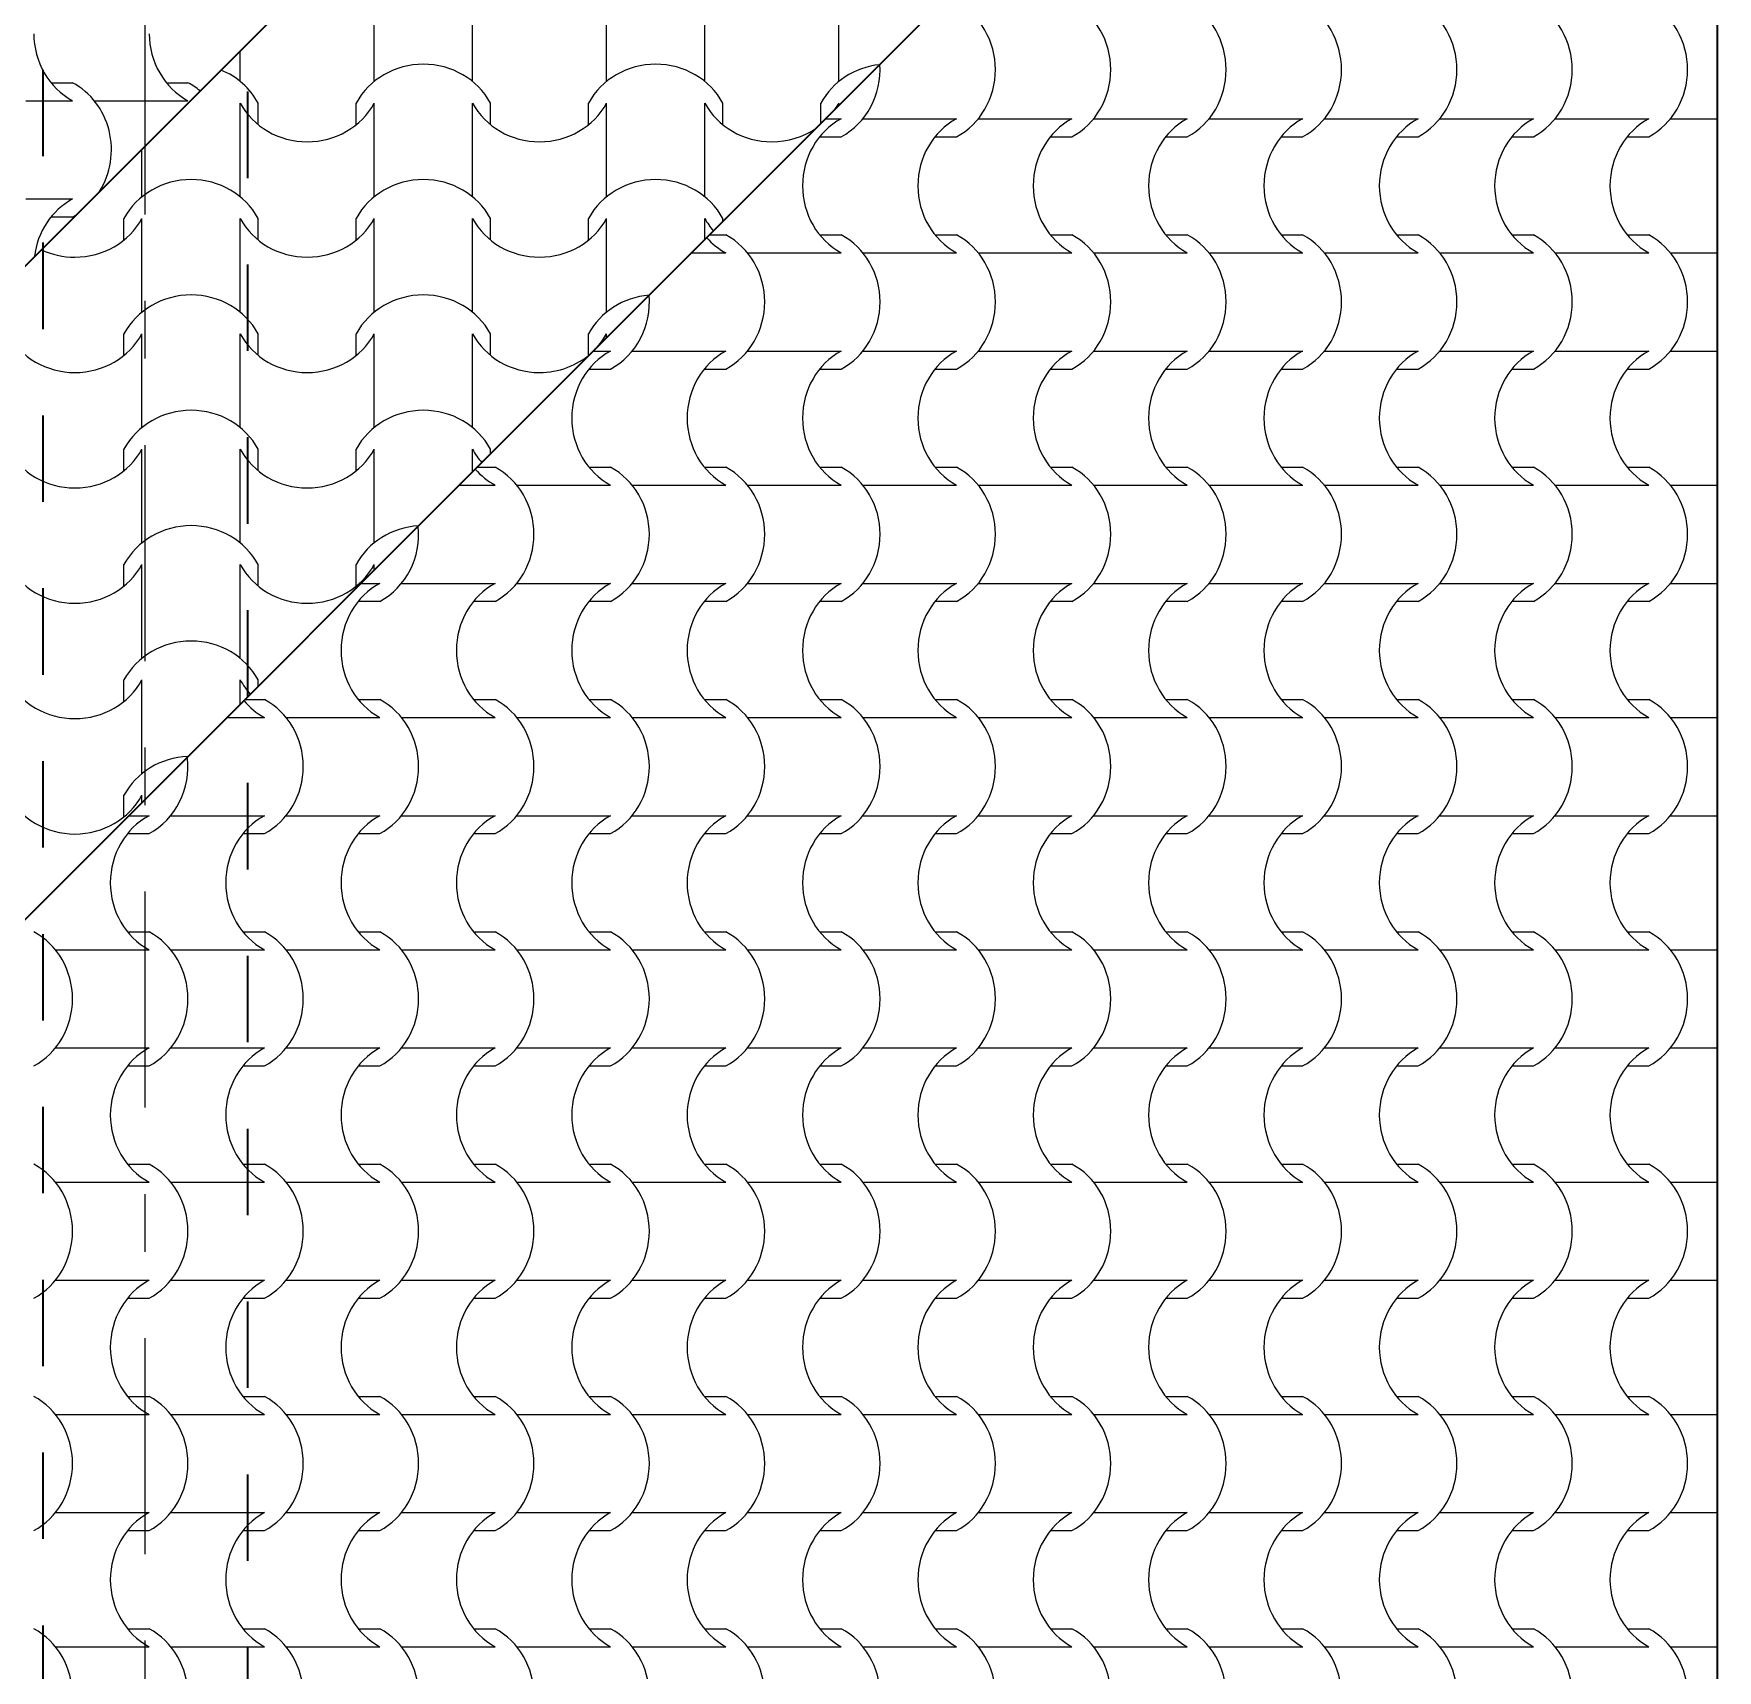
# Model space of a CAD drawing. Header units: millimetres. Extents: x -440 to 2671, y 0 to 297.
# Drawn here: x -122.05 to -80.82, y 174.66 to 214.74 of the extents above; entities that cross this region are included whole.
import ezdxf

# ---------------------------------------------------------------- set-up
doc = ezdxf.new("R2010")
doc.units = ezdxf.units.MM
doc.header["$MEASUREMENT"] = 0
doc.set_wipeout_variables(frame=1)
for name, pattern in [('- Двойно прекъснати линии', [10.936111, 5.291667, -2.116667, 1.411111, -2.116667]), ('- Прекъснати линия', [4.233333, 2.116667, -2.116667]), ('Wipeout_Contour', [1000, 0, -1000])]:
    doc.linetypes.add(name, pattern=pattern)
doc.layers.add('1', color=7, linetype='Continuous', lineweight=13, true_color=0x2b2b2b)
doc.layers.add('65', color=7, linetype='Continuous', lineweight=20, true_color=0x4e4e4e)
doc.layers.add('102', color=254, linetype='Continuous', lineweight=15)
doc.layers.add('41', color=7, linetype='Continuous', lineweight=35)

# ---------------------------------------------------------------- blocks, each defined once
blk = doc.blocks.new('*X45')
at = {"layer": '102', "color": 254, "linetype": 'Continuous', "lineweight": 15}
for p, q in [((318.562, 213.538), (319.089, 213.538)), ((321.387, 213.538), (321.914, 213.538)), ((317.943, 213.098), (319.089, 213.098)), ((319.622, 213.098), (320.768, 213.098)), ((320.768, 213.098), (321.914, 213.098)), ((317.943, 210.693), (319.089, 210.693)), ((318.562, 210.253), (319.089, 210.253))]:
    blk.add_line(p, q, dxfattribs=at)
for centre, major_axis, start_param, end_param in [((319.877, 214.746), (0, 1.849), 1.573772, 2.670554), ((322.703, 214.746), (0, 1.849), 1.573772, 2.670554), ((318.312, 211.896), (0, 1.839), 4.125163, 5.817106), ((321.138, 211.896), (0, 1.839), 5.613285, 5.817106), ((319.877, 209.045), (0, 1.849), 0.471039, 1.443567), ((318.312, 211.896), (0, 1.839), 3.607672, 3.666656)]:
    blk.add_ellipse(centre, major_axis=major_axis, ratio=0.939693, start_param=start_param, end_param=end_param, dxfattribs=at)
blk = doc.blocks.new('*X47')
at = {"layer": '102', "color": 254, "linetype": 'Continuous', "lineweight": 15}
for p, q in [((337.531, 212.657), (337.914, 212.657)), ((338.448, 212.657), (339.594, 212.657)), ((339.594, 212.657), (340.739, 212.657)), ((341.273, 212.657), (342.419, 212.657)), ((342.419, 212.657), (343.565, 212.657)), ((344.099, 212.657), (345.244, 212.657)), ((345.244, 212.657), (346.39, 212.657)), ((346.924, 212.657), (348.07, 212.657)), ((348.07, 212.657), (349.216, 212.657)), ((349.749, 212.657), (350.895, 212.657)), ((350.895, 212.657), (352.041, 212.657)), ((352.575, 212.657), (353.721, 212.657)), ((353.721, 212.657), (354.866, 212.657)), ((355.4, 212.657), (356.546, 212.657)), ((356.546, 212.657), (357.692, 212.657)), ((358.225, 212.657), (359.371, 212.657)), ((337.387, 212.217), (337.914, 212.217)), ((340.213, 212.217), (340.739, 212.217)), ((343.038, 212.217), (343.565, 212.217)), ((345.863, 212.217), (346.39, 212.217)), ((348.689, 212.217), (349.216, 212.217)), ((351.514, 212.217), (352.041, 212.217)), ((354.34, 212.217), (354.866, 212.217)), ((357.165, 212.217), (357.692, 212.217)), ((334.686, 209.812), (335.089, 209.812)), ((337.387, 209.812), (337.914, 209.812)), ((340.213, 209.812), (340.739, 209.812)), ((343.038, 209.812), (343.565, 209.812)), ((345.863, 209.812), (346.39, 209.812)), ((348.689, 209.812), (349.216, 209.812)), ((351.514, 209.812), (352.041, 209.812)), ((354.34, 209.812), (354.866, 209.812)), ((357.165, 209.812), (357.692, 209.812)), ((334.246, 209.372), (335.089, 209.372)), ((335.622, 209.372), (336.768, 209.372)), ((336.768, 209.372), (337.914, 209.372)), ((338.448, 209.372), (339.594, 209.372)), ((339.594, 209.372), (340.739, 209.372)), ((341.273, 209.372), (342.419, 209.372)), ((342.419, 209.372), (343.565, 209.372)), ((344.099, 209.372), (345.244, 209.372)), ((345.244, 209.372), (346.39, 209.372)), ((346.924, 209.372), (348.07, 209.372)), ((348.07, 209.372), (349.216, 209.372)), ((349.749, 209.372), (350.895, 209.372)), ((350.895, 209.372), (352.041, 209.372)), ((352.575, 209.372), (353.721, 209.372)), ((353.721, 209.372), (354.866, 209.372)), ((355.4, 209.372), (356.546, 209.372)), ((356.546, 209.372), (357.692, 209.372)), ((358.225, 209.372), (359.371, 209.372)), ((331.841, 206.967), (332.263, 206.967)), ((332.797, 206.967), (333.943, 206.967)), ((333.943, 206.967), (335.089, 206.967)), ((335.622, 206.967), (336.768, 206.967)), ((336.768, 206.967), (337.914, 206.967)), ((338.448, 206.967), (339.594, 206.967)), ((339.594, 206.967), (340.739, 206.967)), ((341.273, 206.967), (342.419, 206.967)), ((342.419, 206.967), (343.565, 206.967)), ((344.099, 206.967), (345.244, 206.967)), ((345.244, 206.967), (346.39, 206.967)), ((346.924, 206.967), (348.07, 206.967)), ((348.07, 206.967), (349.216, 206.967)), ((349.749, 206.967), (350.895, 206.967)), ((350.895, 206.967), (352.041, 206.967)), ((352.575, 206.967), (353.721, 206.967)), ((353.721, 206.967), (354.866, 206.967)), ((355.4, 206.967), (356.546, 206.967)), ((356.546, 206.967), (357.692, 206.967)), ((358.225, 206.967), (359.371, 206.967)), ((331.736, 206.527), (332.263, 206.527)), ((334.562, 206.527), (335.089, 206.527)), ((337.387, 206.527), (337.914, 206.527)), ((340.213, 206.527), (340.739, 206.527)), ((343.038, 206.527), (343.565, 206.527)), ((345.863, 206.527), (346.39, 206.527)), ((348.689, 206.527), (349.216, 206.527)), ((351.514, 206.527), (352.041, 206.527)), ((354.34, 206.527), (354.866, 206.527)), ((357.165, 206.527), (357.692, 206.527)), ((328.996, 204.123), (329.438, 204.123)), ((331.736, 204.123), (332.263, 204.123)), ((334.562, 204.123), (335.089, 204.123)), ((337.387, 204.123), (337.914, 204.123)), ((340.213, 204.123), (340.739, 204.123)), ((343.038, 204.123), (343.565, 204.123)), ((345.863, 204.123), (346.39, 204.123)), ((348.689, 204.123), (349.216, 204.123)), ((351.514, 204.123), (352.041, 204.123)), ((354.34, 204.123), (354.866, 204.123)), ((357.165, 204.123), (357.692, 204.123)), ((328.556, 203.683), (329.438, 203.683)), ((329.972, 203.683), (331.117, 203.683)), ((331.117, 203.683), (332.263, 203.683)), ((332.797, 203.683), (333.943, 203.683)), ((333.943, 203.683), (335.089, 203.683)), ((335.622, 203.683), (336.768, 203.683)), ((336.768, 203.683), (337.914, 203.683)), ((338.448, 203.683), (339.594, 203.683)), ((339.594, 203.683), (340.739, 203.683)), ((341.273, 203.683), (342.419, 203.683)), ((342.419, 203.683), (343.565, 203.683)), ((344.099, 203.683), (345.244, 203.683)), ((345.244, 203.683), (346.39, 203.683)), ((346.924, 203.683), (348.07, 203.683)), ((348.07, 203.683), (349.216, 203.683)), ((349.749, 203.683), (350.895, 203.683)), ((350.895, 203.683), (352.041, 203.683)), ((352.575, 203.683), (353.721, 203.683)), ((353.721, 203.683), (354.866, 203.683)), ((355.4, 203.683), (356.546, 203.683)), ((356.546, 203.683), (357.692, 203.683)), ((358.225, 203.683), (359.371, 203.683)), ((326.151, 201.278), (326.612, 201.278)), ((327.146, 201.278), (328.292, 201.278)), ((328.292, 201.278), (329.438, 201.278)), ((329.972, 201.278), (331.117, 201.278)), ((331.117, 201.278), (332.263, 201.278)), ((332.797, 201.278), (333.943, 201.278)), ((333.943, 201.278), (335.089, 201.278)), ((335.622, 201.278), (336.768, 201.278)), ((336.768, 201.278), (337.914, 201.278)), ((338.448, 201.278), (339.594, 201.278)), ((339.594, 201.278), (340.739, 201.278)), ((341.273, 201.278), (342.419, 201.278)), ((342.419, 201.278), (343.565, 201.278)), ((344.099, 201.278), (345.244, 201.278)), ((345.244, 201.278), (346.39, 201.278)), ((346.924, 201.278), (348.07, 201.278)), ((348.07, 201.278), (349.216, 201.278)), ((349.749, 201.278), (350.895, 201.278)), ((350.895, 201.278), (352.041, 201.278)), ((352.575, 201.278), (353.721, 201.278)), ((353.721, 201.278), (354.866, 201.278)), ((355.4, 201.278), (356.546, 201.278)), ((356.546, 201.278), (357.692, 201.278)), ((358.225, 201.278), (359.371, 201.278)), ((326.086, 200.838), (326.612, 200.838)), ((328.911, 200.838), (329.438, 200.838)), ((331.736, 200.838), (332.263, 200.838)), ((334.562, 200.838), (335.089, 200.838)), ((337.387, 200.838), (337.914, 200.838)), ((340.213, 200.838), (340.739, 200.838)), ((343.038, 200.838), (343.565, 200.838)), ((345.863, 200.838), (346.39, 200.838)), ((348.689, 200.838), (349.216, 200.838)), ((351.514, 200.838), (352.041, 200.838)), ((354.34, 200.838), (354.866, 200.838)), ((357.165, 200.838), (357.692, 200.838)), ((323.307, 198.433), (323.787, 198.433)), ((326.086, 198.433), (326.612, 198.433)), ((328.911, 198.433), (329.438, 198.433)), ((331.736, 198.433), (332.263, 198.433)), ((334.562, 198.433), (335.089, 198.433)), ((337.387, 198.433), (337.914, 198.433)), ((340.213, 198.433), (340.739, 198.433)), ((343.038, 198.433), (343.565, 198.433)), ((345.863, 198.433), (346.39, 198.433)), ((348.689, 198.433), (349.216, 198.433)), ((351.514, 198.433), (352.041, 198.433)), ((354.34, 198.433), (354.866, 198.433)), ((357.165, 198.433), (357.692, 198.433)), ((322.866, 197.993), (323.787, 197.993)), ((324.321, 197.993), (325.467, 197.993)), ((325.467, 197.993), (326.612, 197.993)), ((327.146, 197.993), (328.292, 197.993)), ((328.292, 197.993), (329.438, 197.993)), ((329.972, 197.993), (331.117, 197.993)), ((331.117, 197.993), (332.263, 197.993)), ((332.797, 197.993), (333.943, 197.993)), ((333.943, 197.993), (335.089, 197.993)), ((335.622, 197.993), (336.768, 197.993)), ((336.768, 197.993), (337.914, 197.993)), ((338.448, 197.993), (339.594, 197.993)), ((339.594, 197.993), (340.739, 197.993)), ((341.273, 197.993), (342.419, 197.993)), ((342.419, 197.993), (343.565, 197.993)), ((344.099, 197.993), (345.244, 197.993)), ((345.244, 197.993), (346.39, 197.993)), ((346.924, 197.993), (348.07, 197.993)), ((348.07, 197.993), (349.216, 197.993)), ((349.749, 197.993), (350.895, 197.993)), ((350.895, 197.993), (352.041, 197.993)), ((352.575, 197.993), (353.721, 197.993)), ((353.721, 197.993), (354.866, 197.993)), ((355.4, 197.993), (356.546, 197.993)), ((356.546, 197.993), (357.692, 197.993)), ((358.225, 197.993), (359.371, 197.993)), ((320.462, 195.588), (320.962, 195.588)), ((321.495, 195.588), (322.641, 195.588)), ((322.641, 195.588), (323.787, 195.588)), ((324.321, 195.588), (325.467, 195.588)), ((325.467, 195.588), (326.612, 195.588)), ((327.146, 195.588), (328.292, 195.588)), ((328.292, 195.588), (329.438, 195.588)), ((329.972, 195.588), (331.117, 195.588)), ((331.117, 195.588), (332.263, 195.588)), ((332.797, 195.588), (333.943, 195.588)), ((333.943, 195.588), (335.089, 195.588)), ((335.622, 195.588), (336.768, 195.588)), ((336.768, 195.588), (337.914, 195.588)), ((338.448, 195.588), (339.594, 195.588)), ((339.594, 195.588), (340.739, 195.588)), ((341.273, 195.588), (342.419, 195.588)), ((342.419, 195.588), (343.565, 195.588)), ((344.099, 195.588), (345.244, 195.588)), ((345.244, 195.588), (346.39, 195.588)), ((346.924, 195.588), (348.07, 195.588)), ((348.07, 195.588), (349.216, 195.588)), ((349.749, 195.588), (350.895, 195.588)), ((350.895, 195.588), (352.041, 195.588)), ((352.575, 195.588), (353.721, 195.588)), ((353.721, 195.588), (354.866, 195.588)), ((355.4, 195.588), (356.546, 195.588)), ((356.546, 195.588), (357.692, 195.588)), ((358.225, 195.588), (359.371, 195.588)), ((320.435, 195.148), (320.962, 195.148)), ((323.26, 195.148), (323.787, 195.148)), ((326.086, 195.148), (326.612, 195.148)), ((328.911, 195.148), (329.438, 195.148)), ((331.736, 195.148), (332.263, 195.148)), ((334.562, 195.148), (335.089, 195.148)), ((337.387, 195.148), (337.914, 195.148)), ((340.213, 195.148), (340.739, 195.148)), ((343.038, 195.148), (343.565, 195.148)), ((345.863, 195.148), (346.39, 195.148)), ((348.689, 195.148), (349.216, 195.148)), ((351.514, 195.148), (352.041, 195.148)), ((354.34, 195.148), (354.866, 195.148)), ((357.165, 195.148), (357.692, 195.148)), ((320.435, 192.743), (320.962, 192.743)), ((323.26, 192.743), (323.787, 192.743)), ((326.086, 192.743), (326.612, 192.743)), ((328.911, 192.743), (329.438, 192.743)), ((331.736, 192.743), (332.263, 192.743)), ((334.562, 192.743), (335.089, 192.743)), ((337.387, 192.743), (337.914, 192.743)), ((340.213, 192.743), (340.739, 192.743)), ((343.038, 192.743), (343.565, 192.743)), ((345.863, 192.743), (346.39, 192.743)), ((348.689, 192.743), (349.216, 192.743)), ((351.514, 192.743), (352.041, 192.743)), ((354.34, 192.743), (354.866, 192.743)), ((357.165, 192.743), (357.692, 192.743)), ((318.67, 192.303), (319.816, 192.303)), ((319.816, 192.303), (320.962, 192.303)), ((321.495, 192.303), (322.641, 192.303)), ((322.641, 192.303), (323.787, 192.303)), ((324.321, 192.303), (325.467, 192.303)), ((325.467, 192.303), (326.612, 192.303)), ((327.146, 192.303), (328.292, 192.303)), ((328.292, 192.303), (329.438, 192.303)), ((329.972, 192.303), (331.117, 192.303)), ((331.117, 192.303), (332.263, 192.303)), ((332.797, 192.303), (333.943, 192.303)), ((333.943, 192.303), (335.089, 192.303)), ((335.622, 192.303), (336.768, 192.303)), ((336.768, 192.303), (337.914, 192.303)), ((338.448, 192.303), (339.594, 192.303)), ((339.594, 192.303), (340.739, 192.303)), ((341.273, 192.303), (342.419, 192.303)), ((342.419, 192.303), (343.565, 192.303)), ((344.099, 192.303), (345.244, 192.303)), ((345.244, 192.303), (346.39, 192.303)), ((346.924, 192.303), (348.07, 192.303)), ((348.07, 192.303), (349.216, 192.303)), ((349.749, 192.303), (350.895, 192.303)), ((350.895, 192.303), (352.041, 192.303)), ((352.575, 192.303), (353.721, 192.303)), ((353.721, 192.303), (354.866, 192.303)), ((355.4, 192.303), (356.546, 192.303)), ((356.546, 192.303), (357.692, 192.303)), ((358.225, 192.303), (359.371, 192.303)), ((318.67, 189.899), (319.816, 189.899)), ((319.816, 189.899), (320.962, 189.899)), ((321.495, 189.899), (322.641, 189.899)), ((322.641, 189.899), (323.787, 189.899)), ((324.321, 189.899), (325.467, 189.899)), ((325.467, 189.899), (326.612, 189.899)), ((327.146, 189.899), (328.292, 189.899)), ((328.292, 189.899), (329.438, 189.899)), ((329.972, 189.899), (331.117, 189.899)), ((331.117, 189.899), (332.263, 189.899)), ((332.797, 189.899), (333.943, 189.899)), ((333.943, 189.899), (335.089, 189.899)), ((335.622, 189.899), (336.768, 189.899)), ((336.768, 189.899), (337.914, 189.899)), ((338.448, 189.899), (339.594, 189.899)), ((339.594, 189.899), (340.739, 189.899)), ((341.273, 189.899), (342.419, 189.899)), ((342.419, 189.899), (343.565, 189.899)), ((344.099, 189.899), (345.244, 189.899)), ((345.244, 189.899), (346.39, 189.899)), ((346.924, 189.899), (348.07, 189.899)), ((348.07, 189.899), (349.216, 189.899)), ((349.749, 189.899), (350.895, 189.899)), ((350.895, 189.899), (352.041, 189.899)), ((352.575, 189.899), (353.721, 189.899)), ((353.721, 189.899), (354.866, 189.899)), ((355.4, 189.899), (356.546, 189.899)), ((356.546, 189.899), (357.692, 189.899)), ((358.225, 189.899), (359.371, 189.899)), ((320.435, 189.459), (320.962, 189.459)), ((323.26, 189.459), (323.787, 189.459)), ((326.086, 189.459), (326.612, 189.459)), ((328.911, 189.459), (329.438, 189.459)), ((331.736, 189.459), (332.263, 189.459)), ((334.562, 189.459), (335.089, 189.459)), ((337.387, 189.459), (337.914, 189.459)), ((340.213, 189.459), (340.739, 189.459)), ((343.038, 189.459), (343.565, 189.459)), ((345.863, 189.459), (346.39, 189.459)), ((348.689, 189.459), (349.216, 189.459)), ((351.514, 189.459), (352.041, 189.459)), ((354.34, 189.459), (354.866, 189.459)), ((357.165, 189.459), (357.692, 189.459)), ((320.435, 187.054), (320.962, 187.054)), ((323.26, 187.054), (323.787, 187.054)), ((326.086, 187.054), (326.612, 187.054)), ((328.911, 187.054), (329.438, 187.054)), ((331.736, 187.054), (332.263, 187.054)), ((334.562, 187.054), (335.089, 187.054)), ((337.387, 187.054), (337.914, 187.054)), ((340.213, 187.054), (340.739, 187.054)), ((343.038, 187.054), (343.565, 187.054)), ((345.863, 187.054), (346.39, 187.054)), ((348.689, 187.054), (349.216, 187.054)), ((351.514, 187.054), (352.041, 187.054)), ((354.34, 187.054), (354.866, 187.054)), ((357.165, 187.054), (357.692, 187.054)), ((318.67, 186.614), (319.816, 186.614)), ((319.816, 186.614), (320.962, 186.614)), ((321.495, 186.614), (322.641, 186.614)), ((322.641, 186.614), (323.787, 186.614)), ((324.321, 186.614), (325.467, 186.614)), ((325.467, 186.614), (326.612, 186.614)), ((327.146, 186.614), (328.292, 186.614)), ((328.292, 186.614), (329.438, 186.614)), ((329.972, 186.614), (331.117, 186.614)), ((331.117, 186.614), (332.263, 186.614)), ((332.797, 186.614), (333.943, 186.614)), ((333.943, 186.614), (335.089, 186.614)), ((335.622, 186.614), (336.768, 186.614)), ((336.768, 186.614), (337.914, 186.614)), ((338.448, 186.614), (339.594, 186.614)), ((339.594, 186.614), (340.739, 186.614)), ((341.273, 186.614), (342.419, 186.614)), ((342.419, 186.614), (343.565, 186.614)), ((344.099, 186.614), (345.244, 186.614)), ((345.244, 186.614), (346.39, 186.614)), ((346.924, 186.614), (348.07, 186.614)), ((348.07, 186.614), (349.216, 186.614)), ((349.749, 186.614), (350.895, 186.614)), ((350.895, 186.614), (352.041, 186.614)), ((352.575, 186.614), (353.721, 186.614)), ((353.721, 186.614), (354.866, 186.614)), ((355.4, 186.614), (356.546, 186.614)), ((356.546, 186.614), (357.692, 186.614)), ((358.225, 186.614), (359.371, 186.614)), ((318.67, 184.209), (319.816, 184.209)), ((319.816, 184.209), (320.962, 184.209)), ((321.495, 184.209), (322.641, 184.209)), ((322.641, 184.209), (323.787, 184.209)), ((324.321, 184.209), (325.467, 184.209)), ((325.467, 184.209), (326.612, 184.209)), ((327.146, 184.209), (328.292, 184.209)), ((328.292, 184.209), (329.438, 184.209)), ((329.972, 184.209), (331.117, 184.209)), ((331.117, 184.209), (332.263, 184.209)), ((332.797, 184.209), (333.943, 184.209)), ((333.943, 184.209), (335.089, 184.209)), ((335.622, 184.209), (336.768, 184.209)), ((336.768, 184.209), (337.914, 184.209)), ((338.448, 184.209), (339.594, 184.209)), ((339.594, 184.209), (340.739, 184.209)), ((341.273, 184.209), (342.419, 184.209)), ((342.419, 184.209), (343.565, 184.209)), ((344.099, 184.209), (345.244, 184.209)), ((345.244, 184.209), (346.39, 184.209)), ((346.924, 184.209), (348.07, 184.209)), ((348.07, 184.209), (349.216, 184.209)), ((349.749, 184.209), (350.895, 184.209)), ((350.895, 184.209), (352.041, 184.209)), ((352.575, 184.209), (353.721, 184.209)), ((353.721, 184.209), (354.866, 184.209)), ((355.4, 184.209), (356.546, 184.209)), ((356.546, 184.209), (357.692, 184.209)), ((358.225, 184.209), (359.371, 184.209)), ((320.435, 183.769), (320.962, 183.769)), ((323.26, 183.769), (323.787, 183.769)), ((326.086, 183.769), (326.612, 183.769)), ((328.911, 183.769), (329.438, 183.769)), ((331.736, 183.769), (332.263, 183.769)), ((334.562, 183.769), (335.089, 183.769)), ((337.387, 183.769), (337.914, 183.769)), ((340.213, 183.769), (340.739, 183.769)), ((343.038, 183.769), (343.565, 183.769)), ((345.863, 183.769), (346.39, 183.769)), ((348.689, 183.769), (349.216, 183.769)), ((351.514, 183.769), (352.041, 183.769)), ((354.34, 183.769), (354.866, 183.769)), ((357.165, 183.769), (357.692, 183.769)), ((320.435, 181.364), (320.962, 181.364)), ((323.26, 181.364), (323.787, 181.364)), ((326.086, 181.364), (326.612, 181.364)), ((328.911, 181.364), (329.438, 181.364)), ((331.736, 181.364), (332.263, 181.364)), ((334.562, 181.364), (335.089, 181.364)), ((337.387, 181.364), (337.914, 181.364)), ((340.213, 181.364), (340.739, 181.364)), ((343.038, 181.364), (343.565, 181.364)), ((345.863, 181.364), (346.39, 181.364)), ((348.689, 181.364), (349.216, 181.364)), ((351.514, 181.364), (352.041, 181.364)), ((354.34, 181.364), (354.866, 181.364)), ((357.165, 181.364), (357.692, 181.364)), ((318.67, 180.924), (319.816, 180.924)), ((319.816, 180.924), (320.962, 180.924)), ((321.495, 180.924), (322.641, 180.924)), ((322.641, 180.924), (323.787, 180.924)), ((324.321, 180.924), (325.467, 180.924)), ((325.467, 180.924), (326.612, 180.924)), ((327.146, 180.924), (328.292, 180.924)), ((328.292, 180.924), (329.438, 180.924)), ((329.972, 180.924), (331.117, 180.924)), ((331.117, 180.924), (332.263, 180.924)), ((332.797, 180.924), (333.943, 180.924)), ((333.943, 180.924), (335.089, 180.924)), ((335.622, 180.924), (336.768, 180.924)), ((336.768, 180.924), (337.914, 180.924)), ((338.448, 180.924), (339.594, 180.924)), ((339.594, 180.924), (340.739, 180.924)), ((341.273, 180.924), (342.419, 180.924)), ((342.419, 180.924), (343.565, 180.924)), ((344.099, 180.924), (345.244, 180.924)), ((345.244, 180.924), (346.39, 180.924)), ((346.924, 180.924), (348.07, 180.924)), ((348.07, 180.924), (349.216, 180.924)), ((349.749, 180.924), (350.895, 180.924)), ((350.895, 180.924), (352.041, 180.924)), ((352.575, 180.924), (353.721, 180.924)), ((353.721, 180.924), (354.866, 180.924)), ((355.4, 180.924), (356.546, 180.924)), ((356.546, 180.924), (357.692, 180.924)), ((358.225, 180.924), (359.371, 180.924)), ((318.67, 178.519), (319.816, 178.519)), ((319.816, 178.519), (320.962, 178.519)), ((321.495, 178.519), (322.641, 178.519)), ((322.641, 178.519), (323.787, 178.519)), ((324.321, 178.519), (325.467, 178.519)), ((325.467, 178.519), (326.612, 178.519)), ((327.146, 178.519), (328.292, 178.519)), ((328.292, 178.519), (329.438, 178.519)), ((329.972, 178.519), (331.117, 178.519)), ((331.117, 178.519), (332.263, 178.519)), ((332.797, 178.519), (333.943, 178.519)), ((333.943, 178.519), (335.089, 178.519)), ((335.622, 178.519), (336.768, 178.519)), ((336.768, 178.519), (337.914, 178.519)), ((338.448, 178.519), (339.594, 178.519)), ((339.594, 178.519), (340.739, 178.519)), ((341.273, 178.519), (342.419, 178.519)), ((342.419, 178.519), (343.565, 178.519)), ((344.099, 178.519), (345.244, 178.519)), ((345.244, 178.519), (346.39, 178.519)), ((346.924, 178.519), (348.07, 178.519)), ((348.07, 178.519), (349.216, 178.519)), ((349.749, 178.519), (350.895, 178.519)), ((350.895, 178.519), (352.041, 178.519)), ((352.575, 178.519), (353.721, 178.519)), ((353.721, 178.519), (354.866, 178.519)), ((355.4, 178.519), (356.546, 178.519)), ((356.546, 178.519), (357.692, 178.519)), ((358.225, 178.519), (359.371, 178.519)), ((320.435, 178.079), (320.962, 178.079)), ((323.26, 178.079), (323.787, 178.079)), ((326.086, 178.079), (326.612, 178.079)), ((328.911, 178.079), (329.438, 178.079)), ((331.736, 178.079), (332.263, 178.079)), ((334.562, 178.079), (335.089, 178.079)), ((337.387, 178.079), (337.914, 178.079)), ((340.213, 178.079), (340.739, 178.079)), ((343.038, 178.079), (343.565, 178.079)), ((345.863, 178.079), (346.39, 178.079)), ((348.689, 178.079), (349.216, 178.079)), ((351.514, 178.079), (352.041, 178.079)), ((354.34, 178.079), (354.866, 178.079)), ((357.165, 178.079), (357.692, 178.079)), ((320.435, 175.675), (320.962, 175.675)), ((323.26, 175.675), (323.787, 175.675)), ((326.086, 175.675), (326.612, 175.675)), ((328.911, 175.675), (329.438, 175.675)), ((331.736, 175.675), (332.263, 175.675)), ((334.562, 175.675), (335.089, 175.675)), ((337.387, 175.675), (337.914, 175.675)), ((340.213, 175.675), (340.739, 175.675)), ((343.038, 175.675), (343.565, 175.675)), ((345.863, 175.675), (346.39, 175.675)), ((348.689, 175.675), (349.216, 175.675)), ((351.514, 175.675), (352.041, 175.675)), ((354.34, 175.675), (354.866, 175.675)), ((357.165, 175.675), (357.692, 175.675)), ((318.67, 175.235), (319.816, 175.235)), ((319.816, 175.235), (320.962, 175.235)), ((321.495, 175.235), (322.641, 175.235)), ((322.641, 175.235), (323.787, 175.235)), ((324.321, 175.235), (325.467, 175.235)), ((325.467, 175.235), (326.612, 175.235)), ((327.146, 175.235), (328.292, 175.235)), ((328.292, 175.235), (329.438, 175.235)), ((329.972, 175.235), (331.117, 175.235)), ((331.117, 175.235), (332.263, 175.235)), ((332.797, 175.235), (333.943, 175.235)), ((333.943, 175.235), (335.089, 175.235)), ((335.622, 175.235), (336.768, 175.235)), ((336.768, 175.235), (337.914, 175.235)), ((338.448, 175.235), (339.594, 175.235)), ((339.594, 175.235), (340.739, 175.235)), ((341.273, 175.235), (342.419, 175.235)), ((342.419, 175.235), (343.565, 175.235)), ((344.099, 175.235), (345.244, 175.235)), ((345.244, 175.235), (346.39, 175.235)), ((346.924, 175.235), (348.07, 175.235)), ((348.07, 175.235), (349.216, 175.235)), ((349.749, 175.235), (350.895, 175.235)), ((350.895, 175.235), (352.041, 175.235)), ((352.575, 175.235), (353.721, 175.235)), ((353.721, 175.235), (354.866, 175.235)), ((355.4, 175.235), (356.546, 175.235)), ((356.546, 175.235), (357.692, 175.235)), ((358.225, 175.235), (359.371, 175.235))]:
    blk.add_line(p, q, dxfattribs=at)
for centre, major_axis, start_param, end_param in [((339.963, 213.859), (0, 1.839), 3.607672, 5.817106), ((342.788, 213.859), (0, 1.839), 3.607672, 5.817106), ((345.614, 213.859), (0, 1.839), 3.607672, 5.817106), ((348.439, 213.859), (0, 1.839), 3.607672, 5.817106), ((351.265, 213.859), (0, 1.839), 3.607672, 5.817106), ((354.09, 213.859), (0, 1.839), 3.607672, 5.817106), ((356.915, 213.859), (0, 1.839), 3.607672, 5.817106), ((337.138, 213.859), (0, 1.839), 3.607672, 4.782157), ((338.703, 211.009), (0, 1.849), 0.471039, 1.56782), ((341.528, 211.009), (0, 1.849), 0.471039, 1.56782), ((344.353, 211.009), (0, 1.849), 0.471039, 1.56782), ((347.179, 211.009), (0, 1.849), 0.471039, 1.56782), ((350.004, 211.009), (0, 1.849), 0.471039, 1.56782), ((352.83, 211.009), (0, 1.849), 0.471039, 1.56782), ((355.655, 211.009), (0, 1.849), 0.471039, 1.56782), ((358.48, 211.009), (0, 1.849), 0.471039, 1.56782), ((338.703, 211.02), (0, 1.849), 1.573772, 2.670554), ((341.528, 211.02), (0, 1.849), 1.573772, 2.670554), ((344.353, 211.02), (0, 1.849), 1.573772, 2.670554), ((347.179, 211.02), (0, 1.849), 1.573772, 2.670554), ((350.004, 211.02), (0, 1.849), 1.573772, 2.670554), ((352.83, 211.02), (0, 1.849), 1.573772, 2.670554), ((355.655, 211.02), (0, 1.849), 1.573772, 2.670554), ((358.48, 211.02), (0, 1.849), 1.573772, 2.670554), ((335.877, 211.02), (0, 1.849), 2.331561, 2.670554), ((334.312, 208.17), (0, 1.839), 3.607672, 5.817106), ((337.138, 208.17), (0, 1.839), 3.607672, 5.817106), ((339.963, 208.17), (0, 1.839), 3.607672, 5.817106), ((342.788, 208.17), (0, 1.839), 3.607672, 5.817106), ((345.614, 208.17), (0, 1.839), 3.607672, 5.817106), ((348.439, 208.17), (0, 1.839), 3.607672, 5.817106), ((351.265, 208.17), (0, 1.839), 3.607672, 5.817106), ((354.09, 208.17), (0, 1.839), 3.607672, 5.817106), ((356.915, 208.17), (0, 1.839), 3.607672, 5.817106), ((331.487, 208.17), (0, 1.839), 3.607672, 4.801857), ((333.052, 205.32), (0, 1.849), 0.471039, 1.56782), ((335.877, 205.32), (0, 1.849), 0.471039, 1.56782), ((338.703, 205.32), (0, 1.849), 0.471039, 1.56782), ((341.528, 205.32), (0, 1.849), 0.471039, 1.56782), ((344.353, 205.32), (0, 1.849), 0.471039, 1.56782), ((347.179, 205.32), (0, 1.849), 0.471039, 1.56782), ((350.004, 205.32), (0, 1.849), 0.471039, 1.56782), ((352.83, 205.32), (0, 1.849), 0.471039, 1.56782), ((355.655, 205.32), (0, 1.849), 0.471039, 1.56782), ((358.48, 205.32), (0, 1.849), 0.471039, 1.56782), ((333.052, 205.331), (0, 1.849), 1.573772, 2.670554), ((335.877, 205.331), (0, 1.849), 1.573772, 2.670554), ((338.703, 205.331), (0, 1.849), 1.573772, 2.670554), ((341.528, 205.331), (0, 1.849), 1.573772, 2.670554), ((344.353, 205.331), (0, 1.849), 1.573772, 2.670554), ((347.179, 205.331), (0, 1.849), 1.573772, 2.670554), ((350.004, 205.331), (0, 1.849), 1.573772, 2.670554), ((352.83, 205.331), (0, 1.849), 1.573772, 2.670554), ((355.655, 205.331), (0, 1.849), 1.573772, 2.670554), ((358.48, 205.331), (0, 1.849), 1.573772, 2.670554), ((328.661, 202.48), (0, 1.839), 3.607672, 5.817106), ((331.487, 202.48), (0, 1.839), 3.607672, 5.817106), ((334.312, 202.48), (0, 1.839), 3.607672, 5.817106), ((337.138, 202.48), (0, 1.839), 3.607672, 5.817106), ((339.963, 202.48), (0, 1.839), 3.607672, 5.817106), ((342.788, 202.48), (0, 1.839), 3.607672, 5.817106), ((345.614, 202.48), (0, 1.839), 3.607672, 5.817106), ((348.439, 202.48), (0, 1.839), 3.607672, 5.817106), ((351.265, 202.48), (0, 1.839), 3.607672, 5.817106), ((354.09, 202.48), (0, 1.839), 3.607672, 5.817106), ((356.915, 202.48), (0, 1.839), 3.607672, 5.817106), ((330.226, 205.331), (0, 1.849), 2.316267, 2.670554), ((325.836, 202.48), (0, 1.839), 3.607672, 4.821258), ((327.401, 199.63), (0, 1.849), 0.471039, 1.56782), ((330.226, 199.63), (0, 1.849), 0.471039, 1.56782), ((333.052, 199.63), (0, 1.849), 0.471039, 1.56782), ((335.877, 199.63), (0, 1.849), 0.471039, 1.56782), ((338.703, 199.63), (0, 1.849), 0.471039, 1.56782), ((341.528, 199.63), (0, 1.849), 0.471039, 1.56782), ((344.353, 199.63), (0, 1.849), 0.471039, 1.56782), ((347.179, 199.63), (0, 1.849), 0.471039, 1.56782), ((350.004, 199.63), (0, 1.849), 0.471039, 1.56782), ((352.83, 199.63), (0, 1.849), 0.471039, 1.56782), ((355.655, 199.63), (0, 1.849), 0.471039, 1.56782), ((358.48, 199.63), (0, 1.849), 0.471039, 1.56782), ((327.401, 199.641), (0, 1.849), 1.573772, 2.670554), ((330.226, 199.641), (0, 1.849), 1.573772, 2.670554), ((333.052, 199.641), (0, 1.849), 1.573772, 2.670554), ((335.877, 199.641), (0, 1.849), 1.573772, 2.670554), ((338.703, 199.641), (0, 1.849), 1.573772, 2.670554), ((341.528, 199.641), (0, 1.849), 1.573772, 2.670554), ((344.353, 199.641), (0, 1.849), 1.573772, 2.670554), ((347.179, 199.641), (0, 1.849), 1.573772, 2.670554), ((350.004, 199.641), (0, 1.849), 1.573772, 2.670554), ((352.83, 199.641), (0, 1.849), 1.573772, 2.670554), ((355.655, 199.641), (0, 1.849), 1.573772, 2.670554), ((358.48, 199.641), (0, 1.849), 1.573772, 2.670554), ((324.576, 199.641), (0, 1.849), 2.300971, 2.670554), ((323.011, 196.791), (0, 1.839), 3.607672, 5.817106), ((325.836, 196.791), (0, 1.839), 3.607672, 5.817106), ((328.661, 196.791), (0, 1.839), 3.607672, 5.817106), ((331.487, 196.791), (0, 1.839), 3.607672, 5.817106), ((334.312, 196.791), (0, 1.839), 3.607672, 5.817106), ((337.138, 196.791), (0, 1.839), 3.607672, 5.817106), ((339.963, 196.791), (0, 1.839), 3.607672, 5.817106), ((342.788, 196.791), (0, 1.839), 3.607672, 5.817106), ((345.614, 196.791), (0, 1.839), 3.607672, 5.817106), ((348.439, 196.791), (0, 1.839), 3.607672, 5.817106), ((351.265, 196.791), (0, 1.839), 3.607672, 5.817106), ((354.09, 196.791), (0, 1.839), 3.607672, 5.817106), ((356.915, 196.791), (0, 1.839), 3.607672, 5.817106), ((320.185, 196.791), (0, 1.839), 3.607672, 4.840379), ((321.75, 193.94), (0, 1.849), 0.471039, 1.56782), ((324.576, 193.94), (0, 1.849), 0.471039, 1.56782), ((327.401, 193.94), (0, 1.849), 0.471039, 1.56782), ((330.226, 193.94), (0, 1.849), 0.471039, 1.56782), ((333.052, 193.94), (0, 1.849), 0.471039, 1.56782), ((335.877, 193.94), (0, 1.849), 0.471039, 1.56782), ((338.703, 193.94), (0, 1.849), 0.471039, 1.56782), ((341.528, 193.94), (0, 1.849), 0.471039, 1.56782), ((344.353, 193.94), (0, 1.849), 0.471039, 1.56782), ((347.179, 193.94), (0, 1.849), 0.471039, 1.56782), ((350.004, 193.94), (0, 1.849), 0.471039, 1.56782), ((352.83, 193.94), (0, 1.849), 0.471039, 1.56782), ((355.655, 193.94), (0, 1.849), 0.471039, 1.56782), ((358.48, 193.94), (0, 1.849), 0.471039, 1.56782), ((321.75, 193.951), (0, 1.849), 1.573772, 2.670554), ((324.576, 193.951), (0, 1.849), 1.573772, 2.670554), ((327.401, 193.951), (0, 1.849), 1.573772, 2.670554), ((330.226, 193.951), (0, 1.849), 1.573772, 2.670554), ((333.052, 193.951), (0, 1.849), 1.573772, 2.670554), ((335.877, 193.951), (0, 1.849), 1.573772, 2.670554), ((338.703, 193.951), (0, 1.849), 1.573772, 2.670554), ((341.528, 193.951), (0, 1.849), 1.573772, 2.670554), ((344.353, 193.951), (0, 1.849), 1.573772, 2.670554), ((347.179, 193.951), (0, 1.849), 1.573772, 2.670554), ((350.004, 193.951), (0, 1.849), 1.573772, 2.670554), ((352.83, 193.951), (0, 1.849), 1.573772, 2.670554), ((355.655, 193.951), (0, 1.849), 1.573772, 2.670554), ((358.48, 193.951), (0, 1.849), 1.573772, 2.670554), ((317.36, 191.101), (0, 1.839), 3.607672, 5.817106), ((320.185, 191.101), (0, 1.839), 3.607672, 5.817106), ((323.011, 191.101), (0, 1.839), 3.607672, 5.817106), ((325.836, 191.101), (0, 1.839), 3.607672, 5.817106), ((328.661, 191.101), (0, 1.839), 3.607672, 5.817106), ((331.487, 191.101), (0, 1.839), 3.607672, 5.817106), ((334.312, 191.101), (0, 1.839), 3.607672, 5.817106), ((337.138, 191.101), (0, 1.839), 3.607672, 5.817106), ((339.963, 191.101), (0, 1.839), 3.607672, 5.817106), ((342.788, 191.101), (0, 1.839), 3.607672, 5.817106), ((345.614, 191.101), (0, 1.839), 3.607672, 5.817106), ((348.439, 191.101), (0, 1.839), 3.607672, 5.817106), ((351.265, 191.101), (0, 1.839), 3.607672, 5.817106), ((354.09, 191.101), (0, 1.839), 3.607672, 5.817106), ((356.915, 191.101), (0, 1.839), 3.607672, 5.817106), ((321.75, 188.251), (0, 1.849), 0.471039, 1.56782), ((324.576, 188.251), (0, 1.849), 0.471039, 1.56782), ((327.401, 188.251), (0, 1.849), 0.471039, 1.56782), ((330.226, 188.251), (0, 1.849), 0.471039, 1.56782), ((333.052, 188.251), (0, 1.849), 0.471039, 1.56782), ((335.877, 188.251), (0, 1.849), 0.471039, 1.56782), ((338.703, 188.251), (0, 1.849), 0.471039, 1.56782), ((341.528, 188.251), (0, 1.849), 0.471039, 1.56782), ((344.353, 188.251), (0, 1.849), 0.471039, 1.56782), ((347.179, 188.251), (0, 1.849), 0.471039, 1.56782), ((350.004, 188.251), (0, 1.849), 0.471039, 1.56782), ((352.83, 188.251), (0, 1.849), 0.471039, 1.56782), ((355.655, 188.251), (0, 1.849), 0.471039, 1.56782), ((358.48, 188.251), (0, 1.849), 0.471039, 1.56782), ((321.75, 188.262), (0, 1.849), 1.573772, 2.670554), ((324.576, 188.262), (0, 1.849), 1.573772, 2.670554), ((327.401, 188.262), (0, 1.849), 1.573772, 2.670554), ((330.226, 188.262), (0, 1.849), 1.573772, 2.670554), ((333.052, 188.262), (0, 1.849), 1.573772, 2.670554), ((335.877, 188.262), (0, 1.849), 1.573772, 2.670554), ((338.703, 188.262), (0, 1.849), 1.573772, 2.670554), ((341.528, 188.262), (0, 1.849), 1.573772, 2.670554), ((344.353, 188.262), (0, 1.849), 1.573772, 2.670554), ((347.179, 188.262), (0, 1.849), 1.573772, 2.670554), ((350.004, 188.262), (0, 1.849), 1.573772, 2.670554), ((352.83, 188.262), (0, 1.849), 1.573772, 2.670554), ((355.655, 188.262), (0, 1.849), 1.573772, 2.670554), ((358.48, 188.262), (0, 1.849), 1.573772, 2.670554), ((317.36, 185.411), (0, 1.839), 3.607672, 5.817106), ((320.185, 185.411), (0, 1.839), 3.607672, 5.817106), ((323.011, 185.411), (0, 1.839), 3.607672, 5.817106), ((325.836, 185.411), (0, 1.839), 3.607672, 5.817106), ((328.661, 185.411), (0, 1.839), 3.607672, 5.817106), ((331.487, 185.411), (0, 1.839), 3.607672, 5.817106), ((334.312, 185.411), (0, 1.839), 3.607672, 5.817106), ((337.138, 185.411), (0, 1.839), 3.607672, 5.817106), ((339.963, 185.411), (0, 1.839), 3.607672, 5.817106), ((342.788, 185.411), (0, 1.839), 3.607672, 5.817106), ((345.614, 185.411), (0, 1.839), 3.607672, 5.817106), ((348.439, 185.411), (0, 1.839), 3.607672, 5.817106), ((351.265, 185.411), (0, 1.839), 3.607672, 5.817106), ((354.09, 185.411), (0, 1.839), 3.607672, 5.817106), ((356.915, 185.411), (0, 1.839), 3.607672, 5.817106), ((321.75, 182.561), (0, 1.849), 0.471039, 1.56782), ((324.576, 182.561), (0, 1.849), 0.471039, 1.56782), ((327.401, 182.561), (0, 1.849), 0.471039, 1.56782), ((330.226, 182.561), (0, 1.849), 0.471039, 1.56782), ((333.052, 182.561), (0, 1.849), 0.471039, 1.56782), ((335.877, 182.561), (0, 1.849), 0.471039, 1.56782), ((338.703, 182.561), (0, 1.849), 0.471039, 1.56782), ((341.528, 182.561), (0, 1.849), 0.471039, 1.56782), ((344.353, 182.561), (0, 1.849), 0.471039, 1.56782), ((347.179, 182.561), (0, 1.849), 0.471039, 1.56782), ((350.004, 182.561), (0, 1.849), 0.471039, 1.56782), ((352.83, 182.561), (0, 1.849), 0.471039, 1.56782), ((355.655, 182.561), (0, 1.849), 0.471039, 1.56782), ((358.48, 182.561), (0, 1.849), 0.471039, 1.56782), ((321.75, 182.572), (0, 1.849), 1.573772, 2.670554), ((324.576, 182.572), (0, 1.849), 1.573772, 2.670554), ((327.401, 182.572), (0, 1.849), 1.573772, 2.670554), ((330.226, 182.572), (0, 1.849), 1.573772, 2.670554), ((333.052, 182.572), (0, 1.849), 1.573772, 2.670554), ((335.877, 182.572), (0, 1.849), 1.573772, 2.670554), ((338.703, 182.572), (0, 1.849), 1.573772, 2.670554), ((341.528, 182.572), (0, 1.849), 1.573772, 2.670554), ((344.353, 182.572), (0, 1.849), 1.573772, 2.670554), ((347.179, 182.572), (0, 1.849), 1.573772, 2.670554), ((350.004, 182.572), (0, 1.849), 1.573772, 2.670554), ((352.83, 182.572), (0, 1.849), 1.573772, 2.670554), ((355.655, 182.572), (0, 1.849), 1.573772, 2.670554), ((358.48, 182.572), (0, 1.849), 1.573772, 2.670554), ((317.36, 179.722), (0, 1.839), 3.607672, 5.817106), ((320.185, 179.722), (0, 1.839), 3.607672, 5.817106), ((323.011, 179.722), (0, 1.839), 3.607672, 5.817106), ((325.836, 179.722), (0, 1.839), 3.607672, 5.817106), ((328.661, 179.722), (0, 1.839), 3.607672, 5.817106), ((331.487, 179.722), (0, 1.839), 3.607672, 5.817106), ((334.312, 179.722), (0, 1.839), 3.607672, 5.817106), ((337.138, 179.722), (0, 1.839), 3.607672, 5.817106), ((339.963, 179.722), (0, 1.839), 3.607672, 5.817106), ((342.788, 179.722), (0, 1.839), 3.607672, 5.817106), ((345.614, 179.722), (0, 1.839), 3.607672, 5.817106), ((348.439, 179.722), (0, 1.839), 3.607672, 5.817106), ((351.265, 179.722), (0, 1.839), 3.607672, 5.817106), ((354.09, 179.722), (0, 1.839), 3.607672, 5.817106), ((356.915, 179.722), (0, 1.839), 3.607672, 5.817106), ((321.75, 176.872), (0, 1.849), 0.471039, 1.56782), ((324.576, 176.872), (0, 1.849), 0.471039, 1.56782), ((327.401, 176.872), (0, 1.849), 0.471039, 1.56782), ((330.226, 176.872), (0, 1.849), 0.471039, 1.56782), ((333.052, 176.872), (0, 1.849), 0.471039, 1.56782), ((335.877, 176.872), (0, 1.849), 0.471039, 1.56782), ((338.703, 176.872), (0, 1.849), 0.471039, 1.56782), ((341.528, 176.872), (0, 1.849), 0.471039, 1.56782), ((344.353, 176.872), (0, 1.849), 0.471039, 1.56782), ((347.179, 176.872), (0, 1.849), 0.471039, 1.56782), ((350.004, 176.872), (0, 1.849), 0.471039, 1.56782), ((352.83, 176.872), (0, 1.849), 0.471039, 1.56782), ((355.655, 176.872), (0, 1.849), 0.471039, 1.56782), ((358.48, 176.872), (0, 1.849), 0.471039, 1.56782), ((321.75, 176.883), (0, 1.849), 1.573772, 2.670554), ((324.576, 176.883), (0, 1.849), 1.573772, 2.670554), ((327.401, 176.883), (0, 1.849), 1.573772, 2.670554), ((330.226, 176.883), (0, 1.849), 1.573772, 2.670554), ((333.052, 176.883), (0, 1.849), 1.573772, 2.670554), ((335.877, 176.883), (0, 1.849), 1.573772, 2.670554), ((338.703, 176.883), (0, 1.849), 1.573772, 2.670554), ((341.528, 176.883), (0, 1.849), 1.573772, 2.670554), ((344.353, 176.883), (0, 1.849), 1.573772, 2.670554), ((347.179, 176.883), (0, 1.849), 1.573772, 2.670554), ((350.004, 176.883), (0, 1.849), 1.573772, 2.670554), ((352.83, 176.883), (0, 1.849), 1.573772, 2.670554), ((355.655, 176.883), (0, 1.849), 1.573772, 2.670554), ((358.48, 176.883), (0, 1.849), 1.573772, 2.670554), ((317.36, 174.032), (0, 1.839), 3.607672, 5.817106), ((320.185, 174.032), (0, 1.839), 3.607672, 5.817106), ((323.011, 174.032), (0, 1.839), 3.607672, 5.817106), ((325.836, 174.032), (0, 1.839), 3.607672, 5.817106), ((328.661, 174.032), (0, 1.839), 3.607672, 5.817106), ((331.487, 174.032), (0, 1.839), 3.607672, 5.817106), ((334.312, 174.032), (0, 1.839), 3.607672, 5.817106), ((337.138, 174.032), (0, 1.839), 3.607672, 5.817106), ((339.963, 174.032), (0, 1.839), 3.607672, 5.817106), ((342.788, 174.032), (0, 1.839), 3.607672, 5.817106), ((345.614, 174.032), (0, 1.839), 3.607672, 5.817106), ((348.439, 174.032), (0, 1.839), 3.607672, 5.817106), ((351.265, 174.032), (0, 1.839), 3.607672, 5.817106), ((354.09, 174.032), (0, 1.839), 3.607672, 5.817106), ((356.915, 174.032), (0, 1.839), 3.607672, 5.817106)]:
    blk.add_ellipse(centre, major_axis=major_axis, ratio=0.939693, start_param=start_param, end_param=end_param, dxfattribs=at)
blk = doc.blocks.new('*X49')
at = {"layer": '102', "color": 254, "linetype": 'Continuous', "lineweight": 15}
for p, q in [((326.478, 214.72), (326.478, 215.866)), ((328.883, 214.72), (328.883, 215.866)), ((332.168, 214.72), (332.168, 215.866)), ((334.572, 214.72), (334.572, 215.866)), ((337.857, 214.72), (337.857, 215.866)), ((326.478, 213.574), (326.478, 214.72)), ((328.883, 213.574), (328.883, 214.72)), ((332.168, 213.574), (332.168, 214.72)), ((334.572, 213.574), (334.572, 214.72)), ((337.857, 213.574), (337.857, 214.72)), ((323.193, 213.574), (323.193, 214.32)), ((323.193, 211.895), (323.193, 213.041)), ((323.633, 212.514), (323.633, 213.041)), ((326.038, 212.514), (326.038, 213.041)), ((326.478, 211.895), (326.478, 213.041)), ((328.883, 211.895), (328.883, 213.041)), ((329.323, 212.514), (329.323, 213.041)), ((331.728, 212.514), (331.728, 213.041)), ((332.168, 211.895), (332.168, 213.041)), ((334.572, 211.895), (334.572, 213.041)), ((335.012, 212.514), (335.012, 213.041)), ((337.417, 212.544), (337.417, 213.041)), ((337.857, 212.984), (337.857, 213.041)), ((320.788, 211.895), (320.788, 211.915)), ((320.788, 210.749), (320.788, 211.895)), ((323.193, 210.749), (323.193, 211.895)), ((326.478, 210.749), (326.478, 211.895)), ((328.883, 210.749), (328.883, 211.895)), ((332.168, 210.749), (332.168, 211.895)), ((334.572, 210.749), (334.572, 211.895)), ((320.348, 209.688), (320.348, 210.215)), ((320.788, 209.069), (320.788, 210.215)), ((323.193, 209.069), (323.193, 210.215)), ((323.633, 209.688), (323.633, 210.215)), ((326.038, 209.688), (326.038, 210.215)), ((326.478, 209.069), (326.478, 210.215)), ((328.883, 209.069), (328.883, 210.215)), ((329.323, 209.688), (329.323, 210.215)), ((331.728, 209.688), (331.728, 210.215)), ((332.168, 209.069), (332.168, 210.215)), ((334.572, 209.699), (334.572, 210.215)), ((335.012, 210.139), (335.012, 210.215)), ((320.788, 207.923), (320.788, 209.069)), ((323.193, 207.923), (323.193, 209.069)), ((326.478, 207.923), (326.478, 209.069)), ((328.883, 207.923), (328.883, 209.069)), ((332.168, 207.923), (332.168, 209.069)), ((320.348, 206.863), (320.348, 207.39)), ((320.788, 206.244), (320.788, 207.39)), ((323.193, 206.244), (323.193, 207.39)), ((323.633, 206.863), (323.633, 207.39)), ((326.038, 206.863), (326.038, 207.39)), ((326.478, 206.244), (326.478, 207.39)), ((328.883, 206.244), (328.883, 207.39)), ((329.323, 206.863), (329.323, 207.39)), ((331.728, 206.863), (331.728, 207.39)), ((332.168, 207.294), (332.168, 207.39)), ((320.788, 205.098), (320.788, 206.244)), ((323.193, 205.098), (323.193, 206.244)), ((326.478, 205.098), (326.478, 206.244)), ((328.883, 205.098), (328.883, 206.244)), ((320.348, 204.038), (320.348, 204.564)), ((320.788, 203.419), (320.788, 204.564)), ((323.193, 203.419), (323.193, 204.564)), ((323.633, 204.038), (323.633, 204.564)), ((326.038, 204.038), (326.038, 204.564)), ((326.478, 203.419), (326.478, 204.564)), ((328.883, 204.009), (328.883, 204.564)), ((329.323, 204.449), (329.323, 204.564)), ((320.788, 202.273), (320.788, 203.419)), ((323.193, 202.273), (323.193, 203.419)), ((326.478, 202.273), (326.478, 203.419)), ((320.348, 201.212), (320.348, 201.739)), ((320.788, 200.593), (320.788, 201.739)), ((323.193, 200.593), (323.193, 201.739)), ((323.633, 201.212), (323.633, 201.739)), ((326.038, 201.212), (326.038, 201.739)), ((326.478, 201.605), (326.478, 201.739)), ((320.788, 199.447), (320.788, 200.593)), ((323.193, 199.447), (323.193, 200.593)), ((320.348, 198.387), (320.348, 198.914)), ((320.788, 197.768), (320.788, 198.914)), ((323.193, 198.32), (323.193, 198.914)), ((323.633, 198.76), (323.633, 198.914)), ((320.788, 196.622), (320.788, 197.768)), ((320.348, 195.561), (320.348, 196.088)), ((320.788, 195.915), (320.788, 196.088))]:
    blk.add_line(p, q, dxfattribs=at)
for centre, major_axis, start_param, end_param in [((321.991, 212.264), (-1.839, 0), 3.607672, 4.303035), ((327.68, 212.264), (-1.839, 0), 3.607672, 5.817106), ((333.37, 212.264), (-1.839, 0), 3.607672, 5.817106), ((339.06, 212.264), (-1.839, 0), 4.824162, 5.817106), ((324.841, 213.829), (-1.849, 0), 0.471039, 1.56782), ((324.83, 213.829), (-1.849, 0), 1.573772, 2.670554), ((330.531, 213.829), (-1.849, 0), 0.471039, 1.56782), ((330.52, 213.829), (-1.849, 0), 1.573772, 2.670554), ((336.22, 213.829), (-1.849, 0), 0.471039, 1.56782), ((336.209, 213.829), (-1.849, 0), 2.574522, 2.670554), ((336.209, 213.829), (-1.849, 0), 1.573772, 2.200031), ((321.991, 209.439), (-1.839, 0), 3.607672, 5.817106), ((327.68, 209.439), (-1.839, 0), 3.607672, 5.817106), ((333.37, 209.439), (-1.839, 0), 3.607672, 5.817106), ((319.14, 211.004), (-1.849, 0), 1.573772, 2.670554), ((324.841, 211.004), (-1.849, 0), 0.471039, 1.56782), ((324.83, 211.004), (-1.849, 0), 1.573772, 2.670554), ((330.531, 211.004), (-1.849, 0), 0.471039, 1.56782), ((330.52, 211.004), (-1.849, 0), 1.573772, 2.670554), ((336.22, 211.004), (-1.849, 0), 0.471039, 0.680897), ((319.151, 211.004), (-1.849, 0), 1.106528, 1.56782), ((321.991, 206.613), (-1.839, 0), 3.607672, 5.817106), ((327.68, 206.613), (-1.839, 0), 3.607672, 5.817106), ((333.37, 206.613), (-1.839, 0), 4.800731, 5.817106), ((319.151, 208.178), (-1.849, 0), 0.471039, 1.56782), ((319.14, 208.178), (-1.849, 0), 1.573772, 2.670554), ((324.841, 208.178), (-1.849, 0), 0.471039, 1.56782), ((324.83, 208.178), (-1.849, 0), 1.573772, 2.670554), ((330.531, 208.178), (-1.849, 0), 0.471039, 1.56782), ((330.52, 208.178), (-1.849, 0), 2.453359, 2.670554), ((330.52, 208.178), (-1.849, 0), 1.573772, 2.321194), ((321.991, 203.788), (-1.839, 0), 3.607672, 5.817106), ((327.68, 203.788), (-1.839, 0), 3.607672, 5.817106), ((319.151, 205.353), (-1.849, 0), 0.471039, 1.56782), ((319.14, 205.353), (-1.849, 0), 1.573772, 2.670554), ((324.841, 205.353), (-1.849, 0), 0.471039, 1.56782), ((324.83, 205.353), (-1.849, 0), 1.573772, 2.670554), ((330.531, 205.353), (-1.849, 0), 0.471039, 0.696319), ((321.991, 200.963), (-1.839, 0), 3.607672, 5.817106), ((327.68, 200.963), (-1.839, 0), 4.7779, 5.817106), ((319.151, 202.528), (-1.849, 0), 0.471039, 1.56782), ((319.14, 202.528), (-1.849, 0), 1.573772, 2.670554), ((324.841, 202.528), (-1.849, 0), 0.471039, 1.56782), ((324.83, 202.528), (-1.849, 0), 1.573772, 2.670554), ((321.991, 198.137), (-1.839, 0), 3.607672, 5.817106), ((319.151, 199.702), (-1.849, 0), 0.471039, 1.56782), ((319.14, 199.702), (-1.849, 0), 1.573772, 2.670554), ((324.841, 199.702), (-1.849, 0), 0.471039, 0.711713), ((321.991, 195.312), (-1.839, 0), 4.755615, 5.817106), ((319.151, 196.877), (-1.849, 0), 0.471039, 1.56782), ((319.14, 196.877), (-1.849, 0), 1.573772, 2.670554)]:
    blk.add_ellipse(centre, major_axis=major_axis, ratio=0.939693, start_param=start_param, end_param=end_param, dxfattribs=at)

msp = doc.modelspace()

# ---------------------------------------------------------------- wipeouts: each hides what was drawn before it
at = {"color": 254, "linetype": 'Wipeout_Contour', "lineweight": 0, "ltscale": 1886.276001}
msp.add_wipeout([(-96.817, 234.498), (-231.817, 234.498), (-231.817, 111.498), (-216.817, 96.498), (-96.817, 96.498), (-165.817, 165.498)], dxfattribs=at)

# ---------------------------------------------------------------- next in the draw order: linework, layer by layer
at = {"layer": '41', "color": 7, "linetype": 'Continuous', "lineweight": 35, "flags": 128}
msp.add_lwpolyline([(-96.817, 234.498), (-165.817, 165.498)], dxfattribs=at)

# ---------------------------------------------------------------- next in the draw order: block references
at = {"layer": '65', "color": 251, "linetype": 'Continuous', "lineweight": 20, "true_color": 0x4e4e4e}
msp.add_blockref('*X45', (-440.188, 0), dxfattribs=at)

# ---------------------------------------------------------------- next in the draw order: wipeouts: each hides what was drawn before it
at = {"color": 254, "linetype": 'Wipeout_Contour', "lineweight": 0, "ltscale": 1134.820648}
msp.add_wipeout([(-80.817, 234.498), (-149.817, 165.498), (-80.817, 96.498)], dxfattribs=at)

# ---------------------------------------------------------------- next in the draw order: linework, layer by layer
at = {"layer": '41', "color": 7, "linetype": 'Continuous', "lineweight": 35, "flags": 128}
for points in [[(-149.817, 165.498), (-80.817, 234.498)], [(-80.817, 234.498), (-80.817, 96.498)]]:
    msp.add_lwpolyline(points, dxfattribs=at)

# ---------------------------------------------------------------- next in the draw order: block references
at = {"layer": '65', "color": 251, "linetype": 'Continuous', "lineweight": 20, "true_color": 0x4e4e4e}
msp.add_blockref('*X47', (-440.188, 0), dxfattribs=at)

# ---------------------------------------------------------------- next in the draw order: wipeouts: each hides what was drawn before it
at = {"color": 254, "linetype": 'Wipeout_Contour', "lineweight": 0, "ltscale": 1499.526525}
msp.add_wipeout([(-96.817, 234.498), (-165.817, 165.498), (-149.817, 165.498), (-80.817, 234.498)], dxfattribs=at)

# ---------------------------------------------------------------- next in the draw order: linework, layer by layer
at = {"layer": '1', "linetype": '- Двойно прекъснати линии', "lineweight": 13}
msp.add_line((-119.324, 90.013), (-119.324, 238.503), dxfattribs=at)
at = {"layer": '41', "color": 7, "linetype": '- Прекъснати линия', "lineweight": 35, "flags": 128}
msp.add_lwpolyline([(-356.817, 96.498), (-356.817, 234.498), (-80.817, 234.498), (-80.817, 96.498)], dxfattribs=at)
at = {"layer": '41', "color": 7, "linetype": 'Continuous', "lineweight": 35, "flags": 128}
for points in [[(-165.817, 165.498), (-96.817, 234.498)], [(-80.817, 234.498), (-149.817, 165.498)]]:
    msp.add_lwpolyline(points, dxfattribs=at)
at = {"layer": '41', "color": 7, "linetype": '- Прекъснати линия', "lineweight": 35, "flags": 128}
msp.add_lwpolyline([(-116.817, 234.489), (-116.817, 96.498), (-121.817, 96.498), (-121.817, 234.489)], close=True, dxfattribs=at)

# ---------------------------------------------------------------- next in the draw order: block references
at = {"layer": '65', "color": 251, "linetype": 'Continuous', "lineweight": 20, "true_color": 0x4e4e4e}
msp.add_blockref('*X49', (-440.188, 0), dxfattribs=at)

doc.saveas('drawing.dxf')
